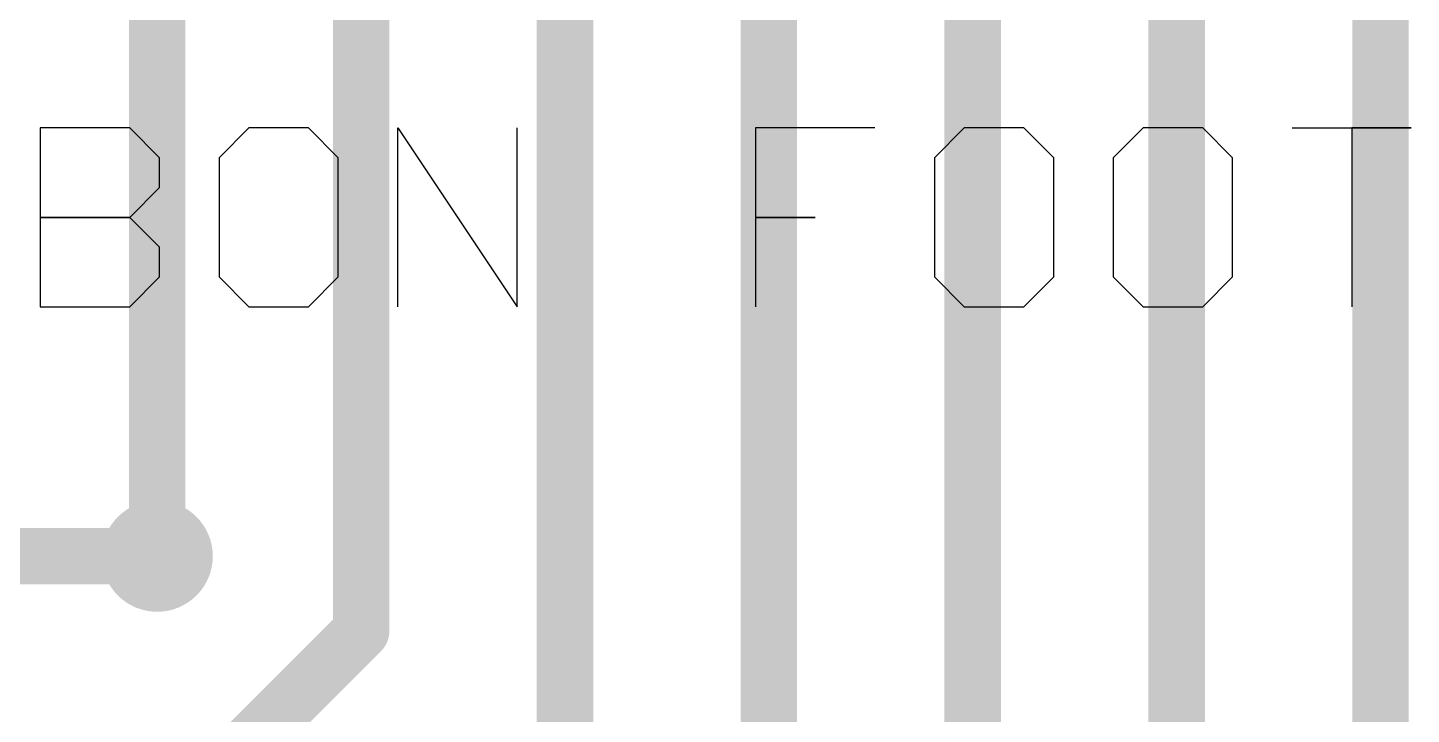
# Model space of a CAD drawing. Header units: millimetres. Extents: x 0.85 to 4.91, y 0.77 to 5.15.
# Drawn here: x 2.0092 to 2.3031, y 1.8124 to 1.9583 of the extents above; entities that cross this region are included whole.
import ezdxf

# ---------------------------------------------------------------- set-up
doc = ezdxf.new("R2010")
doc.units = ezdxf.units.MM
doc.header["$MEASUREMENT"] = 0
for name, color, linetype in [('BottomLayer', 5, 'Continuous'), ('MultiLayer', 9, 'Continuous'), ('TopLayer', 1, 'Continuous'), ('TopOverlay', 2, 'Continuous'), ('ViaHoleLayer', 16, 'Continuous')]:
    doc.layers.add(name, color=color, linetype=linetype)

msp = doc.modelspace()

# ---------------------------------------------------------------- linework, layer by layer
at = {"layer": 'BottomLayer', "const_width": 0.012}
for points in [[(2.03674, 1.846), (2.03674, 2.16406)], [(2.08005, 1.83005), (2.08005, 2.16406)], [(2.12335, 1.80235), (2.12335, 2.16406)], [(2.16666, 1.76566), (2.16666, 2.16406)], [(2.20997, 1.72597), (2.20997, 2.16406)], [(2.25328, 1.60728), (2.25328, 2.16406)], [(2.29658, 1.58258), (2.29658, 2.16406)], [(1.93, 1.68), (2.08005, 1.83005)]]:
    msp.add_lwpolyline(points, dxfattribs=at)
at = {"layer": 'BottomLayer'}
for points, const_width in [([(2.03083, 1.846, 1), (2.04265, 1.846, 1)], 0.01181), ([(2.03374, 1.846, 1), (2.03974, 1.846, 1)], 0.006), ([(2.07705, 1.83005, 1), (2.08305, 1.83005, 1)], 0.006), ([(2.07705, 1.83005, 1), (2.08305, 1.83005, 1)], 0.006)]:
    msp.add_lwpolyline(points, format="xyb", close=True, dxfattribs=dict(at, const_width=const_width))
at = {"layer": 'MultiLayer', "const_width": 0.01181}
msp.add_lwpolyline([(2.03083, 1.846, 1), (2.04265, 1.846, 1)], format="xyb", close=True, dxfattribs=at)
at = {"layer": 'TopLayer'}
for points, const_width in [([(2.03083, 1.846, 1), (2.04265, 1.846, 1)], 0.01181), ([(2.031, 1.846, 1), (2.037, 1.846, 1)], 0.006)]:
    msp.add_lwpolyline(points, format="xyb", close=True, dxfattribs=dict(at, const_width=const_width))
at = {"layer": 'TopLayer', "const_width": 0.012}
msp.add_lwpolyline([(1.896, 1.846), (2.034, 1.846)], dxfattribs=at)
at = {"layer": 'TopOverlay'}
for p, q in [((2.0119, 1.93699), (2.0119, 1.899)), ((2.0309, 1.93699), (2.0119, 1.93699)), ((2.03723, 1.93066), (2.0309, 1.93699)), ((2.05622, 1.93699), (2.04989, 1.93066)), ((2.06888, 1.93699), (2.05622, 1.93699)), ((2.07521, 1.93066), (2.06888, 1.93699)), ((2.08788, 1.899), (2.08788, 1.93699)), ((2.08788, 1.93699), (2.1132, 1.899)), ((2.1132, 1.899), (2.1132, 1.93699)), ((2.18918, 1.93699), (2.16385, 1.93699)), ((2.16385, 1.93699), (2.16385, 1.91799)), ((2.20817, 1.93699), (2.20184, 1.93066)), ((2.22083, 1.93699), (2.20817, 1.93699)), ((2.22717, 1.93066), (2.22083, 1.93699)), ((2.24616, 1.93699), (2.23983, 1.93066)), ((2.25882, 1.93699), (2.24616, 1.93699)), ((2.26515, 1.93066), (2.25882, 1.93699)), ((2.27782, 1.93699), (2.30314, 1.93699)), ((2.30314, 1.93699), (2.29048, 1.93699)), ((2.29048, 1.93699), (2.29048, 1.899)), ((2.03723, 1.92433), (2.03723, 1.93066)), ((2.04989, 1.93066), (2.04989, 1.90533)), ((2.07521, 1.90533), (2.07521, 1.93066)), ((2.20184, 1.93066), (2.20184, 1.90533)), ((2.22717, 1.90533), (2.22717, 1.93066)), ((2.23983, 1.93066), (2.23983, 1.90533)), ((2.26515, 1.90533), (2.26515, 1.93066)), ((2.0309, 1.91799), (2.03723, 1.92433)), ((2.0309, 1.91799), (2.0119, 1.91799)), ((2.0119, 1.91799), (2.0309, 1.91799)), ((2.03723, 1.91166), (2.0309, 1.91799)), ((2.16385, 1.91799), (2.17652, 1.91799)), ((2.17652, 1.91799), (2.16385, 1.91799)), ((2.16385, 1.91799), (2.16385, 1.899)), ((2.03723, 1.90533), (2.03723, 1.91166)), ((2.0309, 1.899), (2.03723, 1.90533)), ((2.04989, 1.90533), (2.05622, 1.899)), ((2.06888, 1.899), (2.07521, 1.90533)), ((2.20184, 1.90533), (2.20817, 1.899)), ((2.22083, 1.899), (2.22717, 1.90533)), ((2.23983, 1.90533), (2.24616, 1.899)), ((2.25882, 1.899), (2.26515, 1.90533)), ((2.0119, 1.899), (2.0309, 1.899)), ((2.05622, 1.899), (2.06888, 1.899)), ((2.20817, 1.899), (2.22083, 1.899)), ((2.24616, 1.899), (2.25882, 1.899))]:
    msp.add_line(p, q, dxfattribs=at)
at = {"layer": 'ViaHoleLayer', "const_width": 0.00591}
msp.add_lwpolyline([(2.03379, 1.846, 1), (2.03969, 1.846, 1)], format="xyb", close=True, dxfattribs=at)

doc.saveas('drawing.dxf')
